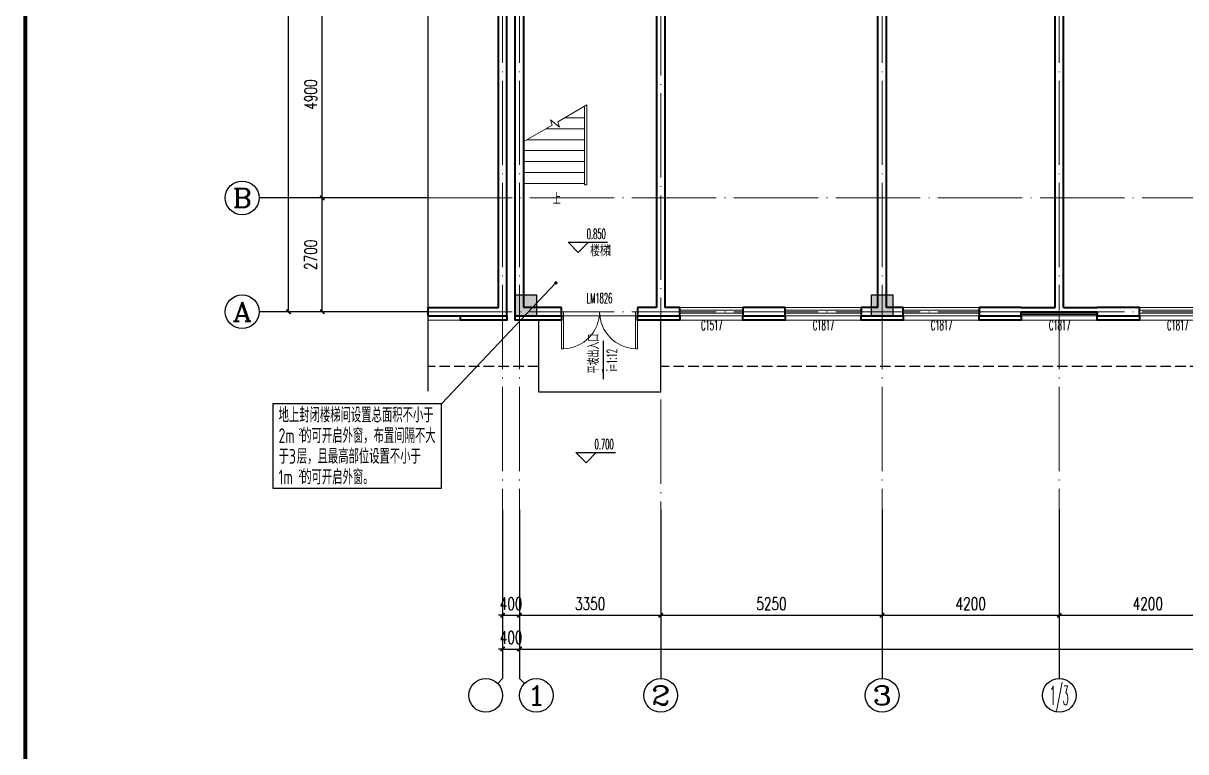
# Model space of a CAD drawing. Extents: x 1247970 to 1725648, y 860327 to 1277876.
# Drawn here: x 1281420 to 1308988, y 1127119 to 1144398 of the extents above; entities that cross this region are included whole.
import ezdxf
from ezdxf.enums import TextEntityAlignment as Align

# ---------------------------------------------------------------- set-up
doc = ezdxf.new("R2010")
doc.units = 0
doc.header["$LTSCALE"] = 1000
doc.header["$MEASUREMENT"] = 0
doc.linetypes.add('DASH', pattern=[0.35, 0.25, -0.1])
doc.linetypes.add('DOTE', pattern=[2.42, 2, -0.2, 0.02, -0.2])
doc.layers.get('0').update_dxf_attribs({"color": 254})
for name, color, linetype in [('A-DI-S(箭头)', 251, 'Continuous'), ('A-EQPM-MECH', 251, 'Continuous'), ('AXIS', 254, 'Continuous'), ('AXIS_TEXT', 7, 'Continuous'), ('C-AXIS(轴号)', 254, 'Continuous'), ('C-AXIS-T(字)', 254, 'Continuous'), ('DIM_ELEV', 254, 'Continuous'), ('DIM_SYMB', 254, 'Continuous'), ('H-P-BZ', 3, 'Continuous'), ('PUB_TEXT', 254, 'Continuous'), ('S-COLU-HATCH', 251, 'Continuous'), ('S-COLU-LINE1', 254, 'Continuous'), ('卫生间', 251, 'Continuous'), ('图框', 140, 'Continuous')]:
    doc.layers.add(name, color=color, linetype=linetype)
for name, color, linetype, lineweight in [('DOTE', 14, 'DOTE', 9), ('STAIR', 254, 'Continuous', 18), ('WALL', 254, 'Continuous', 40), ('WINDOW', 254, 'Continuous', 15), ('WINDOW_TEXT', 251, 'Continuous', 25), ('平面-看线', 251, 'Continuous', 15)]:
    doc.layers.add(name, color=color, linetype=linetype, lineweight=lineweight)
doc.styles.add('_TCH_AXIS', font='COMPLEX', dxfattribs={"bigfont": 'GBCBIG'})
doc.styles.add('_TCH_DIM', font='SIMPLEX.shx', dxfattribs={"width": 0.7, "bigfont": 'GBCBIG.shx'})
doc.styles.add('_TCH_DIM_T3', font='SIMPLEX.shx', dxfattribs={"width": 0.705882, "bigfont": 'GBCBIG.shx'})
doc.styles.add('_TCH_WINDOW', font='SIMPLEX.shx', dxfattribs={"width": 0.7, "height": 3.5, "bigfont": 'GBCBIG.shx'})
doc.styles.add('COMPLEX', font='COMPLEX')
doc.styles.add('HZTXT', font='tssdeng.shx', dxfattribs={"width": 0.7, "bigfont": 'hztxt.shx'})
doc.styles.get("Standard").update_dxf_attribs({"font": 'gbenor.shx', "bigfont": 'gbcbig.shx'})
doc.dimstyles.new('_TCH_ARCH&&100', dxfattribs={"dimtxt": 297.5, "dimasz": 100, "dimexe": 250, "dimexo": 300, "dimgap": 126.25, "dimtad": 1, "dimdec": 0, "dimzin": 0, "dimdsep": 46, "dimtxsty": '_TCH_DIM_T3', "dimblk": 'ARCHTICK', "dimcen": 0.09, "dimclrt": 256, "dimazin": 2, "dimtfac": 1, "dimtdec": 0, "dimtix": 1, "dimtmove": 2, "dimatfit": 3, "dimfxl": 0, "dimtolj": 1, "dimtzin": 0, "dimarcsym": 0})

# ---------------------------------------------------------------- blocks, each defined once
blk = doc.blocks.new('rewerwer')
at = {"layer": 'S-COLU-HATCH'}
h = blk.add_hatch(color=256, dxfattribs=at)
h.dxf.hatch_style = 1
h.paths.add_polyline_path([(1293088, 1137956), (1293588, 1137956), (1293588, 1137456), (1293088, 1137456)])
h = blk.add_hatch(color=256, dxfattribs=at)
h.dxf.hatch_style = 1
h.paths.add_polyline_path([(1301538, 1137956), (1302038, 1137956), (1302038, 1137456), (1301538, 1137456)])
at = {"layer": 'S-COLU-LINE1'}
for points in [[(1293088, 1137956), (1293588, 1137956), (1293588, 1137456), (1293088, 1137456)], [(1301538, 1137956), (1302038, 1137956), (1302038, 1137456), (1301538, 1137456)]]:
    blk.add_lwpolyline(points, close=True, dxfattribs=at)
blk = doc.blocks.new('_ArchTick')
at = {"color": 0, "linetype": 'ByBlock', "const_width": 0.4}
blk.add_lwpolyline([(-0.5, -0.5), (0.5, 0.5)], dxfattribs=at)
blk = doc.blocks.new('*D155')
at = {"layer": 'AXIS', "color": 0, "lineweight": -2, "transparency": 16777216}
for p, q in [((1290711, 1153356), (1287461, 1153356)), ((1287711, 1137556), (1287711, 1153356)), ((1290711, 1137556), (1287461, 1137556))]:
    blk.add_line(p, q, dxfattribs=at)
at = {"layer": 'Defpoints', "color": 0, "transparency": 16777216}
for p in [(1287711, 1153356), (1291011, 1153356), (1291011, 1137556)]:
    blk.add_point(p, dxfattribs=at)
at = {"layer": 'AXIS', "color": 0, "lineweight": -2, "transparency": 16777216, "xscale": 100, "yscale": 100, "zscale": 100}
for p, rotation in [((1287711, 1153356), 90), ((1287711, 1137556), 270)]:
    blk.add_blockref('_ArchTick', p, dxfattribs=dict(at, rotation=rotation))
at = {"layer": 'AXIS', "transparency": 16777216, "insert": (1287436, 1145456), "char_height": 297.5, "attachment_point": 5, "rotation": 90, "style": '_TCH_DIM_T3'}
blk.add_mtext('\\A1;15800', dxfattribs=at)
blk = doc.blocks.new('*D158')
at = {"layer": 'AXIS', "color": 0, "lineweight": -2, "transparency": 16777216}
for p, q in [((1290711, 1145156), (1288261, 1145156)), ((1288511, 1140256), (1288511, 1145156)), ((1290711, 1140256), (1288261, 1140256))]:
    blk.add_line(p, q, dxfattribs=at)
at = {"layer": 'Defpoints', "color": 0, "transparency": 16777216}
for p in [(1288511, 1145156), (1291011, 1145156), (1291011, 1140256)]:
    blk.add_point(p, dxfattribs=at)
at = {"layer": 'AXIS', "color": 0, "lineweight": -2, "transparency": 16777216, "xscale": 100, "yscale": 100, "zscale": 100}
for p, rotation in [((1288511, 1145156), 90), ((1288511, 1140256), 270)]:
    blk.add_blockref('_ArchTick', p, dxfattribs=dict(at, rotation=rotation))
at = {"layer": 'AXIS', "transparency": 16777216, "insert": (1288236, 1142706), "char_height": 297.5, "attachment_point": 5, "rotation": 90, "style": '_TCH_DIM_T3'}
blk.add_mtext('\\A1;4900', dxfattribs=at)
blk = doc.blocks.new('*D159')
at = {"layer": 'AXIS', "color": 0, "lineweight": -2, "transparency": 16777216}
for p, q in [((1290711, 1140256), (1288261, 1140256)), ((1288511, 1137556), (1288511, 1140256)), ((1290711, 1137556), (1288261, 1137556))]:
    blk.add_line(p, q, dxfattribs=at)
at = {"layer": 'Defpoints', "color": 0, "transparency": 16777216}
for p in [(1288511, 1140256), (1291011, 1140256), (1291011, 1137556)]:
    blk.add_point(p, dxfattribs=at)
at = {"layer": 'AXIS', "color": 0, "lineweight": -2, "transparency": 16777216, "xscale": 100, "yscale": 100, "zscale": 100}
for p, rotation in [((1288511, 1140256), 90), ((1288511, 1137556), 270)]:
    blk.add_blockref('_ArchTick', p, dxfattribs=dict(at, rotation=rotation))
at = {"layer": 'AXIS', "transparency": 16777216, "insert": (1288236, 1138906), "char_height": 297.5, "attachment_point": 5, "rotation": 90, "style": '_TCH_DIM_T3'}
blk.add_mtext('\\A1;2700', dxfattribs=at)
blk = doc.blocks.new('*D160')
at = {"layer": 'AXIS', "color": 0, "lineweight": -2, "transparency": 16777216}
for p, q in [((1293188, 1132556), (1293188, 1129306)), ((1365188, 1132556), (1365188, 1129306)), ((1293188, 1129556), (1365188, 1129556))]:
    blk.add_line(p, q, dxfattribs=at)
at = {"layer": 'Defpoints', "color": 0, "transparency": 16777216}
for p in [(1293188, 1132856), (1365188, 1132856), (1365188, 1129556)]:
    blk.add_point(p, dxfattribs=at)
at = {"layer": 'AXIS', "color": 0, "lineweight": -2, "transparency": 16777216, "xscale": 100, "yscale": 100, "zscale": 100, "rotation": 180}
blk.add_blockref('_ArchTick', (1293188, 1129556), dxfattribs=at)
at = {"layer": 'AXIS', "color": 0, "lineweight": -2, "transparency": 16777216, "xscale": 100, "yscale": 100, "zscale": 100}
blk.add_blockref('_ArchTick', (1365188, 1129556), dxfattribs=at)
at = {"layer": 'AXIS', "transparency": 16777216, "insert": (1329188, 1129831), "char_height": 297.5, "attachment_point": 5, "style": '_TCH_DIM_T3'}
blk.add_mtext('\\A1;72000', dxfattribs=at)
blk = doc.blocks.new('*D161')
at = {"layer": 'AXIS', "color": 0, "lineweight": -2, "transparency": 16777216}
for p, q in [((1292788, 1132556), (1292788, 1129306)), ((1293188, 1132556), (1293188, 1129306)), ((1292788, 1129556), (1292688, 1129556)), ((1292788, 1129556), (1293188, 1129556)), ((1293188, 1129556), (1293288, 1129556))]:
    blk.add_line(p, q, dxfattribs=at)
at = {"layer": 'Defpoints', "color": 0, "transparency": 16777216}
for p in [(1292788, 1132856), (1293188, 1132856), (1293188, 1129556)]:
    blk.add_point(p, dxfattribs=at)
at = {"layer": 'AXIS', "color": 0, "lineweight": -2, "transparency": 16777216, "xscale": 100, "yscale": 100, "zscale": 100}
blk.add_blockref('_ArchTick', (1292788, 1129556), dxfattribs=at)
at = {"layer": 'AXIS', "color": 0, "lineweight": -2, "transparency": 16777216, "xscale": 100, "yscale": 100, "zscale": 100, "rotation": 180}
blk.add_blockref('_ArchTick', (1293188, 1129556), dxfattribs=at)
at = {"layer": 'AXIS', "transparency": 16777216, "insert": (1292988, 1129831), "char_height": 297.5, "attachment_point": 5, "style": '_TCH_DIM_T3'}
blk.add_mtext('\\A1;400', dxfattribs=at)
blk = doc.blocks.new('*D162')
at = {"layer": 'AXIS', "color": 0, "lineweight": -2, "transparency": 16777216}
for p, q in [((1292788, 1132556), (1292788, 1130106)), ((1293188, 1132556), (1293188, 1130106)), ((1292788, 1130356), (1292688, 1130356)), ((1292788, 1130356), (1293188, 1130356)), ((1293188, 1130356), (1293288, 1130356))]:
    blk.add_line(p, q, dxfattribs=at)
at = {"layer": 'Defpoints', "color": 0, "transparency": 16777216}
for p in [(1292788, 1132856), (1293188, 1132856), (1293188, 1130356)]:
    blk.add_point(p, dxfattribs=at)
at = {"layer": 'AXIS', "color": 0, "lineweight": -2, "transparency": 16777216, "xscale": 100, "yscale": 100, "zscale": 100}
blk.add_blockref('_ArchTick', (1292788, 1130356), dxfattribs=at)
at = {"layer": 'AXIS', "color": 0, "lineweight": -2, "transparency": 16777216, "xscale": 100, "yscale": 100, "zscale": 100, "rotation": 180}
blk.add_blockref('_ArchTick', (1293188, 1130356), dxfattribs=at)
at = {"layer": 'AXIS', "transparency": 16777216, "insert": (1292988, 1130631), "char_height": 297.5, "attachment_point": 5, "style": '_TCH_DIM_T3'}
blk.add_mtext('\\A1;400', dxfattribs=at)
blk = doc.blocks.new('*D163')
at = {"layer": 'AXIS', "color": 0, "lineweight": -2, "transparency": 16777216}
for p, q in [((1293188, 1132556), (1293188, 1130106)), ((1296538, 1132556), (1296538, 1130106)), ((1293188, 1130356), (1296538, 1130356))]:
    blk.add_line(p, q, dxfattribs=at)
at = {"layer": 'Defpoints', "color": 0, "transparency": 16777216}
for p in [(1293188, 1132856), (1296538, 1132856), (1296538, 1130356)]:
    blk.add_point(p, dxfattribs=at)
at = {"layer": 'AXIS', "color": 0, "lineweight": -2, "transparency": 16777216, "xscale": 100, "yscale": 100, "zscale": 100, "rotation": 180}
blk.add_blockref('_ArchTick', (1293188, 1130356), dxfattribs=at)
at = {"layer": 'AXIS', "color": 0, "lineweight": -2, "transparency": 16777216, "xscale": 100, "yscale": 100, "zscale": 100}
blk.add_blockref('_ArchTick', (1296538, 1130356), dxfattribs=at)
at = {"layer": 'AXIS', "transparency": 16777216, "insert": (1294863, 1130631), "char_height": 297.5, "attachment_point": 5, "style": '_TCH_DIM_T3'}
blk.add_mtext('\\A1;3350', dxfattribs=at)
blk = doc.blocks.new('*D164')
at = {"layer": 'AXIS', "color": 0, "lineweight": -2, "transparency": 16777216}
for p, q in [((1296538, 1132556), (1296538, 1130106)), ((1301788, 1132556), (1301788, 1130106)), ((1296538, 1130356), (1301788, 1130356))]:
    blk.add_line(p, q, dxfattribs=at)
at = {"layer": 'Defpoints', "color": 0, "transparency": 16777216}
for p in [(1296538, 1132856), (1301788, 1132856), (1301788, 1130356)]:
    blk.add_point(p, dxfattribs=at)
at = {"layer": 'AXIS', "color": 0, "lineweight": -2, "transparency": 16777216, "xscale": 100, "yscale": 100, "zscale": 100, "rotation": 180}
blk.add_blockref('_ArchTick', (1296538, 1130356), dxfattribs=at)
at = {"layer": 'AXIS', "color": 0, "lineweight": -2, "transparency": 16777216, "xscale": 100, "yscale": 100, "zscale": 100}
blk.add_blockref('_ArchTick', (1301788, 1130356), dxfattribs=at)
at = {"layer": 'AXIS', "transparency": 16777216, "insert": (1299163, 1130631), "char_height": 297.5, "attachment_point": 5, "style": '_TCH_DIM_T3'}
blk.add_mtext('\\A1;5250', dxfattribs=at)
blk = doc.blocks.new('*D165')
at = {"layer": 'AXIS', "color": 0, "lineweight": -2, "transparency": 16777216}
for p, q in [((1301788, 1132556), (1301788, 1130106)), ((1305988, 1132556), (1305988, 1130106)), ((1301788, 1130356), (1305988, 1130356))]:
    blk.add_line(p, q, dxfattribs=at)
at = {"layer": 'Defpoints', "color": 0, "transparency": 16777216}
for p in [(1301788, 1132856), (1305988, 1132856), (1305988, 1130356)]:
    blk.add_point(p, dxfattribs=at)
at = {"layer": 'AXIS', "color": 0, "lineweight": -2, "transparency": 16777216, "xscale": 100, "yscale": 100, "zscale": 100, "rotation": 180}
blk.add_blockref('_ArchTick', (1301788, 1130356), dxfattribs=at)
at = {"layer": 'AXIS', "color": 0, "lineweight": -2, "transparency": 16777216, "xscale": 100, "yscale": 100, "zscale": 100}
blk.add_blockref('_ArchTick', (1305988, 1130356), dxfattribs=at)
at = {"layer": 'AXIS', "transparency": 16777216, "insert": (1303888, 1130631), "char_height": 297.5, "attachment_point": 5, "style": '_TCH_DIM_T3'}
blk.add_mtext('\\A1;4200', dxfattribs=at)
blk = doc.blocks.new('*D166')
at = {"layer": 'AXIS', "color": 0, "lineweight": -2, "transparency": 16777216}
for p, q in [((1305988, 1132556), (1305988, 1130106)), ((1310188, 1132556), (1310188, 1130106)), ((1305988, 1130356), (1310188, 1130356))]:
    blk.add_line(p, q, dxfattribs=at)
at = {"layer": 'Defpoints', "color": 0, "transparency": 16777216}
for p in [(1305988, 1132856), (1310188, 1132856), (1310188, 1130356)]:
    blk.add_point(p, dxfattribs=at)
at = {"layer": 'AXIS', "color": 0, "lineweight": -2, "transparency": 16777216, "xscale": 100, "yscale": 100, "zscale": 100, "rotation": 180}
blk.add_blockref('_ArchTick', (1305988, 1130356), dxfattribs=at)
at = {"layer": 'AXIS', "color": 0, "lineweight": -2, "transparency": 16777216, "xscale": 100, "yscale": 100, "zscale": 100}
blk.add_blockref('_ArchTick', (1310188, 1130356), dxfattribs=at)
at = {"layer": 'AXIS', "transparency": 16777216, "insert": (1308088, 1130631), "char_height": 297.5, "attachment_point": 5, "style": '_TCH_DIM_T3'}
blk.add_mtext('\\A1;4200', dxfattribs=at)
blk = doc.blocks.new('$WINLIB2D$00000001')
at = {"color": 0}
for points in [[(-0.5, 0.5), (-0.5, -0.5)], [(-0.5, 0.5), (0.5, 0.5)], [(0.5, -0.5), (0.5, 0.5)], [(0.5, 0.167), (-0.5, 0.167)], [(0.5, -0.167), (-0.5, -0.167)], [(-0.5, -0.5), (0.5, -0.5)]]:
    blk.add_lwpolyline(points, dxfattribs=at)
blk = doc.blocks.new('$DorLib2D$00000002')
for p, q in [((-0.5, 0), (-0.5, 0.4875)), ((-0.475, 0.4875), (-0.5, 0.4875)), ((-0.475, 0), (-0.475, 0.4875)), ((0.475, 0), (0.475, 0.4875)), ((0.475, 0.4875), (0.5, 0.4875)), ((0.5, 0), (0.5, 0.4875)), ((-0.5, 0), (-0.475, 0)), ((0.5, 0), (0.475, 0))]:
    blk.add_line(p, q)
at = {"lineweight": 13}
for centre, start, end in [((-0.4875, 0), 0, 88.53072), ((0.4875, 0), 91.46928, 180)]:
    blk.add_arc(centre, 0.4875, start, end, dxfattribs=at)
blk = doc.blocks.new('_AXISO')
blk.add_circle((0, 0), 0.5)
at = {"layer": 'AXIS_TEXT', "style": 'COMPLEX', "width": 1.041667}
blk.add_attdef('A', text='', height=0.56, dxfattribs=at).set_placement((-0.25, -0.28), (0.25, -0.28), align=Align.FIT)

msp = doc.modelspace()

# ---------------------------------------------------------------- hatches: boundary and pattern name
at = {"layer": 'DIM_SYMB'}
msp.add_hatch(color=256, dxfattribs=at).paths.add_polyline_path([(1295175.4, 1135959.6), (1295175.4, 1136199.6), (1295143.4, 1136199.6)])

# ---------------------------------------------------------------- linework, layer by layer
at = {"layer": 'A-DI-S(箭头)'}
msp.add_lwpolyline([(1291011.4, 1155656.1), (1291011.4, 1145776.9), (1291221.4, 1145700.4), (1290801.4, 1145626.4), (1291011.4, 1145551.9), (1291011.4, 1135672.6)], dxfattribs=at)
at = {"layer": 'A-EQPM-MECH'}
msp.add_lwpolyline([(1293637.7, 1137356.1), (1293637.7, 1135656.1), (1296537.7, 1135656.1), (1296537.7, 1137356.1)], dxfattribs=at)
at = {"layer": 'C-AXIS(轴号)'}
for p, q in [((1291011.4, 1140256.1), (1287011.4, 1140256.1)), ((1291011.4, 1137556.1), (1287011.4, 1137556.1)), ((1292787.7, 1132856.1), (1292787.7, 1128856.1)), ((1293187.7, 1132856.1), (1293187.7, 1128856.1)), ((1296537.7, 1132856.1), (1296537.7, 1128856.1)), ((1301787.7, 1132856.1), (1301787.7, 1128856.1)), ((1305987.7, 1132856.1), (1305987.7, 1128856.1)), ((1292670.5, 1128739), (1292787.7, 1128856.1)), ((1293304.9, 1128739), (1293187.7, 1128856.1))]:
    msp.add_line(p, q, dxfattribs=at)
at = {"layer": 'DIM_ELEV'}
for p, q in [((1294580.7, 1138962.4), (1294340.7, 1139202.4)), ((1294340.7, 1139202.4), (1295276, 1139202.4)), ((1294580.7, 1138962.4), (1294820.7, 1139202.4)), ((1294767.4, 1133974.2), (1294527.4, 1134214.2)), ((1294527.4, 1134214.2), (1295462.7, 1134214.2)), ((1294767.4, 1133974.2), (1295007.4, 1134214.2))]:
    msp.add_line(p, q, dxfattribs=at)
at = {"layer": 'DIM_SYMB'}
msp.add_lwpolyline([(1294037.7, 1140466.1, 0, 0, 0), (1294037.7, 1141656.1, 64, 0, 0), (1294037.7, 1141896.1, 0, 0, 0)], format="xyseb", dxfattribs=at)
msp.add_lwpolyline([(1295175.4, 1136867.8), (1295175.4, 1135959.6)], dxfattribs=at)
at = {"layer": 'DOTE'}
for p, q in [((1292787.7, 1157556.1), (1292787.7, 1132856.1)), ((1293187.7, 1157556.1), (1293187.7, 1132856.1)), ((1301787.7, 1157556.1), (1301787.7, 1132856.1)), ((1305987.7, 1157556.1), (1305987.7, 1132856.1)), ((1296537.7, 1145156.1), (1296537.7, 1132856.1)), ((1291011.4, 1140256.1), (1318587.7, 1140256.1)), ((1291011.4, 1137556.1), (1368787.7, 1137556.1))]:
    msp.add_line(p, q, dxfattribs=at)
at = {"layer": 'H-P-BZ'}
msp.add_lwpolyline([(1291335.2, 1135370.6), (1294050.1, 1138239.6)], dxfattribs=at)
at = {"layer": 'H-P-BZ', "const_width": 40}
msp.add_lwpolyline([(1294036.3, 1138225.1, 1), (1294063.8, 1138254.1, 1)], format="xyb", close=True, dxfattribs=at)
at = {"layer": 'H-P-BZ', "lineweight": -2}
msp.add_lwpolyline([(1287335.2, 1133370.6), (1291335.2, 1133370.6), (1291335.2, 1135370.6), (1287335.2, 1135370.6)], close=True, dxfattribs=at)
at = {"layer": 'STAIR'}
for p, q in [((1294787.7, 1142459.2), (1294098.2, 1142061.1)), ((1294713.2, 1142416.1), (1294727.7, 1142416.1)), ((1294727.7, 1140566.1), (1294727.7, 1142424.5)), ((1294787.7, 1140596.1), (1294787.7, 1142459.2)), ((1294787.7, 1140566.1), (1294787.7, 1142459.2)), ((1294262.9, 1142156.1), (1294727.7, 1142156.1)), ((1293959.9, 1141981.2), (1293287.7, 1141593.1)), ((1293812.5, 1141896.1), (1294727.7, 1141896.1)), ((1294133.2, 1141930.7), (1293927.1, 1142103.6)), ((1293927.1, 1142103.6), (1293959.9, 1141981.2)), ((1294098.2, 1142061.1), (1294133.2, 1141930.7)), ((1293287.7, 1140596.1), (1293287.7, 1141593.1)), ((1293362.2, 1141636.1), (1294727.7, 1141636.1)), ((1293287.7, 1141376.1), (1294727.7, 1141376.1)), ((1293287.7, 1141116.1), (1294727.7, 1141116.1)), ((1293287.7, 1140856.1), (1294727.7, 1140856.1)), ((1293287.7, 1140596.1), (1294727.7, 1140596.1)), ((1294727.7, 1140566.1), (1294787.7, 1140566.1))]:
    msp.add_line(p, q, dxfattribs=at)
at = {"layer": 'WALL', "color": 252}
for p, q in [((1292687.7, 1137656.1), (1292687.7, 1154856.1)), ((1292887.7, 1137456.1), (1292887.7, 1155056.1)), ((1291011.4, 1137656.1), (1292687.7, 1137656.1)), ((1291011.4, 1137656.1), (1291011.4, 1137456.1)), ((1291011.4, 1137456.1), (1292887.7, 1137456.1))]:
    msp.add_line(p, q, dxfattribs=at)
at = {"layer": 'WALL'}
for p, q in [((1301687.7, 1137656.1), (1301687.7, 1153256.1)), ((1301887.7, 1137656.1), (1301887.7, 1153256.1)), ((1305887.7, 1137656.1), (1305887.7, 1153256.1)), ((1306087.7, 1137656.1), (1306087.7, 1153256.1)), ((1293087.7, 1137456.1), (1293087.7, 1145156.1)), ((1293287.7, 1137656.1), (1293287.7, 1145056.1)), ((1296437.7, 1145056.1), (1296437.7, 1137656.1)), ((1296637.7, 1145056.1), (1296637.7, 1137656.1)), ((1293087.7, 1137456.1), (1294187.7, 1137456.1)), ((1294187.7, 1137656.1), (1293287.7, 1137656.1)), ((1294187.7, 1137456.1), (1294187.7, 1137656.1)), ((1296437.7, 1137656.1), (1295987.7, 1137656.1)), ((1295987.7, 1137656.1), (1295987.7, 1137456.1)), ((1295987.7, 1137456.1), (1296537.7, 1137456.1)), ((1296537.7, 1137456.1), (1296987.7, 1137456.1)), ((1296987.7, 1137656.1), (1296637.7, 1137656.1)), ((1296987.7, 1137456.1), (1296987.7, 1137656.1)), ((1299487.7, 1137656.1), (1298487.7, 1137656.1)), ((1298487.7, 1137656.1), (1298487.7, 1137456.1)), ((1298487.7, 1137456.1), (1299487.7, 1137456.1)), ((1299487.7, 1137456.1), (1299487.7, 1137656.1)), ((1301687.7, 1137656.1), (1301287.7, 1137656.1)), ((1301287.7, 1137656.1), (1301287.7, 1137456.1)), ((1301287.7, 1137456.1), (1301787.7, 1137456.1)), ((1301787.7, 1137456.1), (1302287.7, 1137456.1)), ((1302287.7, 1137656.1), (1301887.7, 1137656.1)), ((1302287.7, 1137456.1), (1302287.7, 1137656.1)), ((1305087.7, 1137656.1), (1304087.7, 1137656.1)), ((1304087.7, 1137656.1), (1304087.7, 1137456.1)), ((1304087.7, 1137456.1), (1305087.7, 1137456.1)), ((1305087.7, 1137656.1), (1305887.7, 1137656.1)), ((1305087.7, 1137456.1), (1305087.7, 1137556.1)), ((1305087.7, 1137556.1), (1305987.7, 1137556.1)), ((1305087.7, 1137456.1), (1305087.7, 1137556.1)), ((1305987.7, 1137556.1), (1306887.7, 1137556.1)), ((1306087.7, 1137656.1), (1306887.7, 1137656.1)), ((1307887.7, 1137656.1), (1306887.7, 1137656.1)), ((1306887.7, 1137556.1), (1306887.7, 1137456.1)), ((1306887.7, 1137456.1), (1306887.7, 1137556.1)), ((1306887.7, 1137456.1), (1307887.7, 1137456.1)), ((1307887.7, 1137456.1), (1307887.7, 1137656.1))]:
    msp.add_line(p, q, dxfattribs=at)
for points in [[(1292887.7, 1137456.1), (1292887.7, 1137356.1), (1291787.7, 1137356.1), (1291787.7, 1137456.1)], [(1294187.7, 1137456.1), (1294187.7, 1137356.1), (1293087.7, 1137356.1), (1293087.7, 1137456.1)], [(1296987.7, 1137456.1), (1296987.7, 1137356.1), (1295987.7, 1137356.1), (1295987.7, 1137456.1)], [(1299487.7, 1137456.1), (1299487.7, 1137356.1), (1298487.7, 1137356.1), (1298487.7, 1137456.1)], [(1302287.7, 1137456.1), (1302287.7, 1137356.1), (1301287.7, 1137356.1), (1301287.7, 1137456.1)], [(1305087.7, 1137456.1), (1305087.7, 1137356.1), (1304087.7, 1137356.1), (1304087.7, 1137456.1)], [(1307887.7, 1137456.1), (1307887.7, 1137356.1), (1306887.7, 1137356.1), (1306887.7, 1137456.1)]]:
    msp.add_lwpolyline(points, dxfattribs=at)
at = {"layer": 'WINDOW'}
msp.add_line((1295987.7, 1137456.1), (1294187.7, 1137456.1), dxfattribs=at)
at = {"layer": '卫生间', "linetype": 'DASH'}
for points in [[(1293637.7, 1136256.1), (1291011.4, 1136256.1)], [(1312837.3, 1136256.1), (1296537.7, 1136256.1)]]:
    msp.add_lwpolyline(points, dxfattribs=at)
at = {"layer": '图框', "const_width": 100}
msp.add_lwpolyline([(1281469.8, 1113318.7), (1383069.8, 1113318.7), (1383069.8, 1170718.7), (1281469.8, 1170718.7)], close=True, dxfattribs=at)
at = {"layer": '平面-看线'}
for points in [[(1291011.4, 1137356.1), (1291787.7, 1137356.1)], [(1296987.7, 1137356.1), (1298487.7, 1137356.1)], [(1299487.7, 1137356.1), (1301287.7, 1137356.1)], [(1302287.7, 1137356.1), (1304087.7, 1137356.1)], [(1305087.7, 1137356.1), (1306887.7, 1137356.1)], [(1307887.7, 1137356.1), (1309687.7, 1137356.1)]]:
    msp.add_lwpolyline(points, dxfattribs=at)

# ---------------------------------------------------------------- block references
at = {"layer": 'C-AXIS(轴号)'}
ref = msp.add_blockref('_AXISO', (1286611.4, 1140256.1), dxfattribs=dict(at, xscale=800, yscale=800, zscale=800))
ref.add_attrib('A', 'B', dxfattribs={"layer": 'C-AXIS-T(字)', "height": 452.5, "style": '_TCH_AXIS', "width": 1.235294}).set_placement((1286385.1, 1140029.9), (1286837.6, 1140029.9), align=Align.FIT)
ref = msp.add_blockref('_AXISO', (1286611.4, 1137556.1), dxfattribs=dict(at, xscale=800, yscale=800, zscale=800))
ref.add_attrib('A', 'A', dxfattribs={"layer": 'C-AXIS-T(字)', "height": 452.5, "style": '_TCH_AXIS', "width": 1.166667}).set_placement((1286385.1, 1137329.9), (1286837.6, 1137329.9), align=Align.FIT)
at = {"layer": 'C-AXIS(轴号)', "xscale": 800, "yscale": 800, "zscale": 800}
msp.add_blockref('_AXISO', (1292387.7, 1128456.1), dxfattribs=at)
at = {"layer": 'C-AXIS(轴号)'}
ref = msp.add_blockref('_AXISO', (1293587.7, 1128456.1), dxfattribs=dict(at, xscale=800, yscale=800, zscale=800))
ref.add_attrib('A', '1', dxfattribs={"layer": 'C-AXIS-T(字)', "height": 452.5, "style": '_TCH_AXIS', "width": 2.333333}).set_placement((1293361.4, 1128229.9), (1293814, 1128229.9), align=Align.FIT)
ref = msp.add_blockref('_AXISO', (1296537.7, 1128456.1), dxfattribs=dict(at, xscale=800, yscale=800, zscale=800))
ref.add_attrib('A', '2', dxfattribs={"layer": 'C-AXIS-T(字)', "height": 452.5, "style": '_TCH_AXIS', "width": 1.5}).set_placement((1296311.4, 1128229.9), (1296764, 1128229.9), align=Align.FIT)
ref = msp.add_blockref('_AXISO', (1301787.7, 1128456.1), dxfattribs=dict(at, xscale=800, yscale=800, zscale=800))
ref.add_attrib('A', '3', dxfattribs={"layer": 'C-AXIS-T(字)', "height": 452.5, "style": '_TCH_AXIS', "width": 1.5}).set_placement((1301561.4, 1128229.9), (1302014, 1128229.9), align=Align.FIT)
ref = msp.add_blockref('_AXISO', (1305987.7, 1128456.1), dxfattribs=dict(at, xscale=800, yscale=800, zscale=800))
ref.add_attrib('A', '1/3', dxfattribs={"layer": 'C-AXIS-T(字)', "height": 452.55, "style": '_TCH_AXIS', "width": 0.411765}).set_placement((1305761.4, 1128229.9), (1306214, 1128229.9), align=Align.FIT)
at = {"layer": 'S-COLU-LINE1'}
msp.add_blockref('rewerwer', (0, 0), dxfattribs=at)
at = {"layer": 'WINDOW'}
ref = msp.add_blockref('$DorLib2D$00000002', (1295087.7, 1137556.1), dxfattribs=dict(at, xscale=-1800, yscale=1800, zscale=-1800, rotation=180.000000000016))
ref.add_attrib('A', 'LM1826', (1294779.7, 1137757.1), dxfattribs={"layer": 'WINDOW_TEXT', "height": 238, "style": '_TCH_WINDOW', "width": 0.494118})
ref = msp.add_blockref('$WINLIB2D$00000001', (1297737.7, 1137556.1), dxfattribs=dict(at, xscale=-1500, yscale=-200, zscale=-1500, rotation=180.0000000000152))
ref.add_attrib('A', 'C1517', (1297494.1, 1137117.1), dxfattribs={"layer": 'WINDOW_TEXT', "height": 238, "style": '_TCH_WINDOW', "width": 0.494118})
ref = msp.add_blockref('$WINLIB2D$00000001', (1300387.7, 1137556.1), dxfattribs=dict(at, xscale=1800, yscale=-200, zscale=1800, rotation=180.0000000000152))
ref.add_attrib('A', 'C1817', (1300144.1, 1137117.1), dxfattribs={"layer": 'WINDOW_TEXT', "height": 238, "style": '_TCH_WINDOW', "width": 0.494118})
ref = msp.add_blockref('$WINLIB2D$00000001', (1303187.7, 1137556.1), dxfattribs=dict(at, xscale=-1800, yscale=-200, zscale=-1800, rotation=180.0000000000081))
ref.add_attrib('A', 'C1817', (1302944.1, 1137117.1), dxfattribs={"layer": 'WINDOW_TEXT', "height": 238, "style": '_TCH_WINDOW', "width": 0.494118})
ref = msp.add_blockref('$WINLIB2D$00000001', (1305987.7, 1137506.1), dxfattribs=dict(at, xscale=-1800, yscale=100, zscale=-1800, rotation=359.9999999998444))
ref.add_attrib('A', 'C1817', (1305744.1, 1137117.1), dxfattribs={"layer": 'WINDOW_TEXT', "height": 238, "style": '_TCH_WINDOW', "width": 0.494118})
ref = msp.add_blockref('$WINLIB2D$00000001', (1308787.7, 1137556.1), dxfattribs=dict(at, xscale=1800, yscale=-200, zscale=1800, rotation=180.0000000000081))
ref.add_attrib('A', 'C1817', (1308544.1, 1137117.1), dxfattribs={"layer": 'WINDOW_TEXT', "height": 238, "style": '_TCH_WINDOW', "width": 0.494118})

# ---------------------------------------------------------------- texts
at = {"layer": 'DIM_ELEV', "color": 7, "style": '_TCH_DIM', "width": 0.494118}
for s, p in [('0.850', (1294781.6, 1139282.5)), ('0.700', (1294968.3, 1134294.3))]:
    msp.add_text(s, height=238, dxfattribs=at).set_placement(p)
at = {"layer": 'DIM_SYMB', "color": 7, "style": '_TCH_DIM', "width": 0.7}
msp.add_text('上', height=270.1, dxfattribs=at).set_placement((1293979.3, 1140106.1))
at = {"layer": 'DIM_SYMB', "color": 7, "style": '_TCH_DIM'}
for s, height, width, p in [('平坡出入口', 270.07, 0.7, (1295077.5, 1136091.5)), ('i=1:12', 238, 0.494118, (1295493.5, 1136147.7))]:
    msp.add_text(s, height=height, rotation=90, dxfattribs=dict(at, width=width)).set_placement(p)
at = {"layer": 'H-P-BZ', "color": 7, "style": 'HZTXT', "width": 0.7}
for s, height, p in [('地上封闭楼梯间设置总面积不小于', 350, (1287475.2, 1134930.6)), ('2m', 350, (1287475.2, 1134440.6)), ('2', 175, (1287946.4, 1134615.6)), ('的可开启外窗，布置间隔不大', 350, (1288012.4, 1134440.6)), ('于', 350, (1287475.2, 1133950.6)), ('3', 350, (1287720.2, 1133950.6)), ('层，且最高部位设置不小于', 350, (1287908.7, 1133950.6)), ('1m', 350, (1287475.2, 1133460.6)), ('2', 175, (1287946.4, 1133635.6)), ('的可开启外窗。', 350, (1288012.4, 1133460.6))]:
    msp.add_text(s, height=height, dxfattribs=at).set_placement(p)
at = {"layer": 'PUB_TEXT', "color": 7}
for s, height, p in [('楼梯', 270.07, (1294865.4, 1138870.3)), ('1', 280, (1295258.6, 1138870.3))]:
    msp.add_text(s, height=height, dxfattribs=at).set_placement(p)

# ---------------------------------------------------------------- dimensions: what is measured, and where the dimension line sits
at = {"layer": 'AXIS'}
for p1, p2, distance, text, picture, middle in [((1291011.4, 1137556.1), (1291011.4, 1153356.1), 3300, '15800', '*D155', (1287436.4, 1145456.1)), ((1291011.4, 1140256.1), (1291011.4, 1145156.1), 2500, '4900', '*D158', (1288236.4, 1142706.1)), ((1291011.4, 1137556.1), (1291011.4, 1140256.1), 2500, '2700', '*D159', (1288236.4, 1138906.1)), ((1292787.7, 1132856.1), (1293187.7, 1132856.1), -3300, '400', '*D161', (1292987.7, 1129831.1)), ((1292787.7, 1132856.1), (1293187.7, 1132856.1), -2500, '400', '*D162', (1292987.7, 1130631.1)), ((1293187.7, 1132856.1), (1365187.7, 1132856.1), -3300, '72000', '*D160', (1329187.7, 1129831.1)), ((1293187.7, 1132856.1), (1296537.7, 1132856.1), -2500, '3350', '*D163', (1294862.7, 1130631.1)), ((1296537.7, 1132856.1), (1301787.7, 1132856.1), -2500, '5250', '*D164', (1299162.7, 1130631.1)), ((1301787.7, 1132856.1), (1305987.7, 1132856.1), -2500, '4200', '*D165', (1303887.7, 1130631.1)), ((1305987.7, 1132856.1), (1310187.7, 1132856.1), -2500, '4200', '*D166', (1308087.7, 1130631.1))]:
    dim = msp.add_aligned_dim(p1=p1, p2=p2, distance=distance, text=text, dimstyle='_TCH_ARCH&&100', dxfattribs=at)
    dim.commit()
    dim.dimension.update_dxf_attribs({"geometry": picture, "text_midpoint": middle})

doc.saveas('drawing.dxf')
